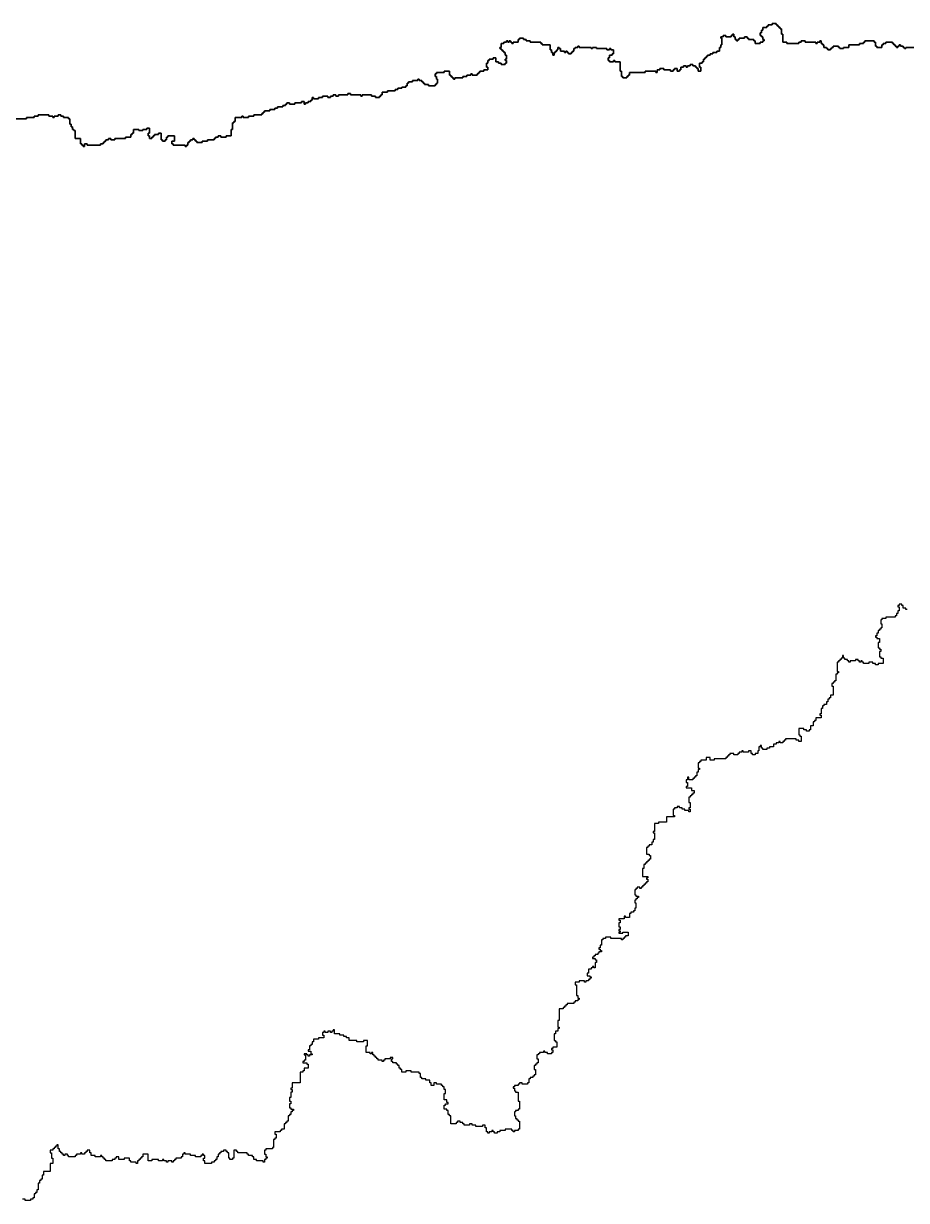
# Model space of a CAD drawing. Header units: inches. Extents: x -98695 to 376223, y 1122520 to 1501782.
# Drawn here: x 273252 to 293847, y 1175329 to 1202783 of the extents above; entities that cross this region are included whole.
import ezdxf

# ---------------------------------------------------------------- set-up
doc = ezdxf.new("R2010")
doc.units = ezdxf.units.IN
doc.header["$MEASUREMENT"] = 0
doc.layers.add('subs1', color=7, linetype='Continuous', true_color=0xc8dcf7)

msp = doc.modelspace()

# ---------------------------------------------------------------- linework, layer by layer
at = {"layer": 'subs1'}
for points in [[(294047, 1202228, 0), (293831, 1202228, 0), (293831, 1202197, 0), (293800, 1202197, 0), (293800, 1202228, 0), (293769, 1202228, 0), (293769, 1202259, 0), (293708, 1202259, 0), (293708, 1202290, 0), (293677, 1202290, 0), (293677, 1202259, 0), (293646, 1202259, 0), (293646, 1202228, 0), (293615, 1202228, 0), (293615, 1202259, 0), (293584, 1202259, 0), (293584, 1202290, 0), (293554, 1202290, 0), (293554, 1202320, 0), (293523, 1202320, 0), (293523, 1202351, 0), (293368, 1202351, 0), (293368, 1202320, 0), (293307, 1202320, 0), (293307, 1202290, 0), (293276, 1202290, 0), (293276, 1202228, 0), (293153, 1202228, 0), (293153, 1202259, 0), (293122, 1202259, 0), (293122, 1202351, 0), (293091, 1202351, 0), (293091, 1202382, 0), (292875, 1202382, 0), (292875, 1202351, 0), (292844, 1202351, 0), (292844, 1202320, 0), (292752, 1202320, 0), (292752, 1202290, 0), (292505, 1202290, 0), (292505, 1202228, 0), (292381, 1202228, 0), (292381, 1202197, 0), (292289, 1202197, 0), (292289, 1202228, 0), (292258, 1202228, 0), (292258, 1202259, 0), (292135, 1202259, 0), (292135, 1202228, 0), (292104, 1202228, 0), (292104, 1202197, 0), (292073, 1202197, 0), (292073, 1202166, 0), (292011, 1202166, 0), (292011, 1202197, 0), (291980, 1202197, 0), (291980, 1202228, 0), (291919, 1202228, 0), (291919, 1202290, 0), (291888, 1202290, 0), (291888, 1202320, 0), (291857, 1202320, 0), (291857, 1202382, 0), (291826, 1202382, 0), (291826, 1202351, 0), (291764, 1202351, 0), (291764, 1202320, 0), (291734, 1202320, 0), (291734, 1202351, 0), (291487, 1202351, 0), (291487, 1202382, 0), (291394, 1202382, 0), (291394, 1202351, 0), (291333, 1202351, 0), (291333, 1202320, 0), (291055, 1202320, 0), (291055, 1202351, 0), (290962, 1202351, 0), (290962, 1202536, 0), (290932, 1202536, 0), (290932, 1202660, 0), (290901, 1202660, 0), (290901, 1202691, 0), (290870, 1202691, 0), (290870, 1202721, 0), (290839, 1202721, 0), (290839, 1202752, 0), (290808, 1202752, 0), (290808, 1202783, 0), (290716, 1202783, 0), (290716, 1202752, 0), (290623, 1202752, 0), (290623, 1202721, 0), (290592, 1202721, 0), (290592, 1202691, 0), (290500, 1202691, 0), (290500, 1202629, 0), (290469, 1202629, 0), (290469, 1202567, 0), (290438, 1202567, 0), (290438, 1202506, 0), (290469, 1202506, 0), (290469, 1202475, 0), (290500, 1202475, 0), (290500, 1202413, 0), (290531, 1202413, 0), (290531, 1202382, 0), (290500, 1202382, 0), (290500, 1202351, 0), (290438, 1202351, 0), (290438, 1202320, 0), (290315, 1202320, 0), (290315, 1202382, 0), (290284, 1202382, 0), (290284, 1202413, 0), (290160, 1202413, 0), (290160, 1202444, 0), (290130, 1202444, 0), (290130, 1202475, 0), (290068, 1202475, 0), (290068, 1202444, 0), (289944, 1202444, 0), (289944, 1202413, 0), (289914, 1202413, 0), (289914, 1202382, 0), (289883, 1202382, 0), (289883, 1202413, 0), (289852, 1202413, 0), (289852, 1202475, 0), (289821, 1202475, 0), (289821, 1202536, 0), (289790, 1202536, 0), (289790, 1202506, 0), (289759, 1202506, 0), (289759, 1202475, 0), (289636, 1202475, 0), (289636, 1202506, 0), (289574, 1202506, 0), (289574, 1202475, 0), (289513, 1202475, 0), (289513, 1202444, 0), (289543, 1202444, 0), (289543, 1202290, 0), (289513, 1202290, 0), (289513, 1202228, 0), (289482, 1202228, 0), (289482, 1202135, 0), (289420, 1202135, 0), (289420, 1202104, 0), (289328, 1202104, 0), (289328, 1202074, 0), (289266, 1202074, 0), (289266, 1202043, 0), (289204, 1202043, 0), (289204, 1202012, 0), (289173, 1202012, 0), (289173, 1201981, 0), (289142, 1201981, 0), (289142, 1201950, 0), (289112, 1201950, 0), (289112, 1201889, 0), (289081, 1201889, 0), (289081, 1201858, 0), (289019, 1201858, 0), (289019, 1201765, 0), (289050, 1201765, 0), (289050, 1201673, 0), (288988, 1201673, 0), (288988, 1201734, 0), (288957, 1201734, 0), (288957, 1201765, 0), (288927, 1201765, 0), (288927, 1201796, 0), (288865, 1201796, 0), (288865, 1201827, 0), (288803, 1201827, 0), (288803, 1201796, 0), (288741, 1201796, 0), (288741, 1201765, 0), (288711, 1201765, 0), (288711, 1201796, 0), (288649, 1201796, 0), (288649, 1201765, 0), (288587, 1201765, 0), (288587, 1201703, 0), (288556, 1201703, 0), (288556, 1201673, 0), (288495, 1201673, 0), (288495, 1201734, 0), (288433, 1201734, 0), (288433, 1201703, 0), (288402, 1201703, 0), (288402, 1201673, 0), (288340, 1201673, 0), (288340, 1201703, 0), (288186, 1201703, 0), (288186, 1201734, 0), (288094, 1201734, 0), (288094, 1201703, 0), (288032, 1201703, 0), (288032, 1201642, 0), (288001, 1201642, 0), (288001, 1201673, 0), (287754, 1201673, 0), (287754, 1201642, 0), (287384, 1201642, 0), (287384, 1201580, 0), (287353, 1201580, 0), (287353, 1201549, 0), (287322, 1201549, 0), (287322, 1201518, 0), (287230, 1201518, 0), (287230, 1201549, 0), (287199, 1201549, 0), (287199, 1201673, 0), (287168, 1201673, 0), (287168, 1201889, 0), (287045, 1201889, 0), (287045, 1201919, 0), (287014, 1201919, 0), (287014, 1201889, 0), (286921, 1201889, 0), (286921, 1201919, 0), (286891, 1201919, 0), (286891, 1201981, 0), (286921, 1201981, 0), (286921, 1202043, 0), (286983, 1202043, 0), (286983, 1202074, 0), (287014, 1202074, 0), (287014, 1202166, 0), (286952, 1202166, 0), (286952, 1202197, 0), (286921, 1202197, 0), (286921, 1202166, 0), (286860, 1202166, 0), (286860, 1202197, 0), (286613, 1202197, 0), (286613, 1202228, 0), (286520, 1202228, 0), (286520, 1202197, 0), (286490, 1202197, 0), (286490, 1202228, 0), (286212, 1202228, 0), (286212, 1202259, 0), (286181, 1202259, 0), (286181, 1202228, 0), (286119, 1202228, 0), (286119, 1202197, 0), (286089, 1202197, 0), (286089, 1202135, 0), (286058, 1202135, 0), (286058, 1202104, 0), (286027, 1202104, 0), (286027, 1202074, 0), (285965, 1202074, 0), (285965, 1202104, 0), (285934, 1202104, 0), (285934, 1202135, 0), (285904, 1202135, 0), (285904, 1202104, 0), (285873, 1202104, 0), (285873, 1202135, 0), (285780, 1202135, 0), (285780, 1202197, 0), (285749, 1202197, 0), (285749, 1202228, 0), (285718, 1202228, 0), (285718, 1202166, 0), (285688, 1202166, 0), (285688, 1202135, 0), (285657, 1202135, 0), (285657, 1202104, 0), (285626, 1202104, 0), (285626, 1202043, 0), (285595, 1202043, 0), (285595, 1202104, 0), (285564, 1202104, 0), (285564, 1202166, 0), (285533, 1202166, 0), (285533, 1202290, 0), (285348, 1202290, 0), (285348, 1202320, 0), (285317, 1202320, 0), (285317, 1202351, 0), (285071, 1202351, 0), (285071, 1202382, 0), (284978, 1202382, 0), (284978, 1202413, 0), (284916, 1202413, 0), (284916, 1202444, 0), (284824, 1202444, 0), (284824, 1202413, 0), (284793, 1202413, 0), (284793, 1202351, 0), (284670, 1202351, 0), (284670, 1202320, 0), (284639, 1202320, 0), (284639, 1202351, 0), (284608, 1202351, 0), (284608, 1202382, 0), (284577, 1202382, 0), (284577, 1202351, 0), (284546, 1202351, 0), (284546, 1202382, 0), (284515, 1202382, 0), (284515, 1202351, 0), (284454, 1202351, 0), (284454, 1202320, 0), (284392, 1202320, 0), (284392, 1202228, 0), (284361, 1202228, 0), (284361, 1202197, 0), (284392, 1202197, 0), (284392, 1202166, 0), (284423, 1202166, 0), (284423, 1202135, 0), (284454, 1202135, 0), (284454, 1202104, 0), (284485, 1202104, 0), (284485, 1202043, 0), (284515, 1202043, 0), (284515, 1201950, 0), (284485, 1201950, 0), (284485, 1201919, 0), (284515, 1201919, 0), (284515, 1201858, 0), (284485, 1201858, 0), (284485, 1201827, 0), (284392, 1201827, 0), (284392, 1201858, 0), (284330, 1201858, 0), (284330, 1201889, 0), (284269, 1201889, 0), (284269, 1201981, 0), (284207, 1201981, 0), (284207, 1201950, 0), (284114, 1201950, 0), (284114, 1201919, 0), (284084, 1201919, 0), (284084, 1201858, 0), (284053, 1201858, 0), (284053, 1201765, 0), (284084, 1201765, 0), (284084, 1201703, 0), (283991, 1201703, 0), (283991, 1201673, 0), (283898, 1201673, 0), (283898, 1201642, 0), (283868, 1201642, 0), (283868, 1201611, 0), (283837, 1201611, 0), (283837, 1201580, 0), (283713, 1201580, 0), (283713, 1201611, 0), (283683, 1201611, 0), (283683, 1201580, 0), (283590, 1201580, 0), (283590, 1201549, 0), (283497, 1201549, 0), (283497, 1201518, 0), (283312, 1201518, 0), (283312, 1201488, 0), (283282, 1201488, 0), (283282, 1201518, 0), (283251, 1201518, 0), (283251, 1201549, 0), (283220, 1201549, 0), (283220, 1201580, 0), (283189, 1201580, 0), (283189, 1201673, 0), (283066, 1201673, 0), (283066, 1201642, 0), (282881, 1201642, 0), (282881, 1201611, 0), (282850, 1201611, 0), (282850, 1201549, 0), (282881, 1201549, 0), (282881, 1201488, 0), (282911, 1201488, 0), (282911, 1201395, 0), (282881, 1201395, 0), (282881, 1201364, 0), (282850, 1201364, 0), (282850, 1201333, 0), (282695, 1201333, 0), (282695, 1201364, 0), (282603, 1201364, 0), (282603, 1201395, 0), (282572, 1201395, 0), (282572, 1201426, 0), (282541, 1201426, 0), (282541, 1201457, 0), (282480, 1201457, 0), (282480, 1201488, 0), (282449, 1201488, 0), (282449, 1201457, 0), (282325, 1201457, 0), (282325, 1201426, 0), (282233, 1201426, 0), (282233, 1201395, 0), (282202, 1201395, 0), (282202, 1201333, 0), (282171, 1201333, 0), (282171, 1201302, 0), (282079, 1201302, 0), (282079, 1201272, 0), (281986, 1201272, 0), (281986, 1201241, 0), (281924, 1201241, 0), (281924, 1201210, 0), (281739, 1201210, 0), (281739, 1201179, 0), (281616, 1201179, 0), (281616, 1201117, 0), (281585, 1201117, 0), (281585, 1201087, 0), (281554, 1201087, 0), (281554, 1201056, 0), (281462, 1201056, 0), (281462, 1201087, 0), (281369, 1201087, 0), (281369, 1201117, 0), (281153, 1201117, 0), (281153, 1201087, 0), (281122, 1201087, 0), (281122, 1201117, 0), (280876, 1201117, 0), (280876, 1201148, 0), (280814, 1201148, 0), (280814, 1201117, 0), (280598, 1201117, 0), (280598, 1201087, 0), (280536, 1201087, 0), (280536, 1201117, 0), (280474, 1201117, 0), (280474, 1201087, 0), (280413, 1201087, 0), (280413, 1201056, 0), (280351, 1201056, 0), (280351, 1201087, 0), (280228, 1201087, 0), (280228, 1201056, 0), (280135, 1201056, 0), (280135, 1201025, 0), (280012, 1201025, 0), (280012, 1201056, 0), (279981, 1201056, 0), (279981, 1200994, 0), (279950, 1200994, 0), (279950, 1200963, 0), (279888, 1200963, 0), (279888, 1200932, 0), (279827, 1200932, 0), (279827, 1200901, 0), (279796, 1200901, 0), (279796, 1200963, 0), (279734, 1200963, 0), (279734, 1200932, 0), (279580, 1200932, 0), (279580, 1200901, 0), (279457, 1200901, 0), (279457, 1200932, 0), (279395, 1200932, 0), (279395, 1200901, 0), (279364, 1200901, 0), (279364, 1200871, 0), (279302, 1200871, 0), (279302, 1200840, 0), (279179, 1200840, 0), (279179, 1200809, 0), (279117, 1200809, 0), (279117, 1200778, 0), (278994, 1200778, 0), (278994, 1200747, 0), (278870, 1200747, 0), (278870, 1200716, 0), (278840, 1200716, 0), (278840, 1200686, 0), (278809, 1200686, 0), (278809, 1200655, 0), (278624, 1200655, 0), (278624, 1200624, 0), (278500, 1200624, 0), (278500, 1200593, 0), (278377, 1200593, 0), (278377, 1200624, 0), (278346, 1200624, 0), (278346, 1200593, 0), (278192, 1200593, 0), (278192, 1200500, 0), (278161, 1200500, 0), (278161, 1200470, 0), (278130, 1200470, 0), (278130, 1200315, 0), (278099, 1200315, 0), (278099, 1200161, 0), (277976, 1200161, 0), (277976, 1200130, 0), (277853, 1200130, 0), (277853, 1200161, 0), (277791, 1200161, 0), (277791, 1200130, 0), (277729, 1200130, 0), (277729, 1200099, 0), (277698, 1200099, 0), (277698, 1200069, 0), (277544, 1200069, 0), (277544, 1200038, 0), (277421, 1200038, 0), (277421, 1200007, 0), (277297, 1200007, 0), (277297, 1200038, 0), (277266, 1200038, 0), (277266, 1200069, 0), (277236, 1200069, 0), (277236, 1200099, 0), (277205, 1200099, 0), (277205, 1200069, 0), (277143, 1200069, 0), (277143, 1200038, 0), (277112, 1200038, 0), (277112, 1200007, 0), (277081, 1200007, 0), (277081, 1199945, 0), (277050, 1199945, 0), (277050, 1199914, 0), (277020, 1199914, 0), (277020, 1199945, 0), (276742, 1199945, 0), (276742, 1199976, 0), (276711, 1199976, 0), (276711, 1200038, 0), (276773, 1200038, 0), (276773, 1200161, 0), (276619, 1200161, 0), (276619, 1200130, 0), (276588, 1200130, 0), (276588, 1200069, 0), (276557, 1200069, 0), (276557, 1200038, 0), (276495, 1200038, 0), (276495, 1200069, 0), (276464, 1200069, 0), (276464, 1200223, 0), (276403, 1200223, 0), (276403, 1200192, 0), (276310, 1200192, 0), (276310, 1200161, 0), (276279, 1200161, 0), (276279, 1200130, 0), (276248, 1200130, 0), (276248, 1200099, 0), (276187, 1200099, 0), (276187, 1200161, 0), (276156, 1200161, 0), (276156, 1200223, 0), (276187, 1200223, 0), (276187, 1200346, 0), (276125, 1200346, 0), (276125, 1200315, 0), (276033, 1200315, 0), (276033, 1200285, 0), (275940, 1200285, 0), (275940, 1200315, 0), (275817, 1200315, 0), (275817, 1200223, 0), (275786, 1200223, 0), (275786, 1200192, 0), (275755, 1200192, 0), (275755, 1200130, 0), (275632, 1200130, 0), (275632, 1200099, 0), (275385, 1200099, 0), (275385, 1200069, 0), (275292, 1200069, 0), (275292, 1200099, 0), (275231, 1200099, 0), (275231, 1200069, 0), (275169, 1200069, 0), (275169, 1200038, 0), (275138, 1200038, 0), (275138, 1200007, 0), (275107, 1200007, 0), (275107, 1199976, 0), (275045, 1199976, 0), (275045, 1199945, 0), (274737, 1199945, 0), (274737, 1199976, 0), (274675, 1199976, 0), (274675, 1199914, 0), (274644, 1199914, 0), (274644, 1199945, 0), (274614, 1199945, 0), (274614, 1199976, 0), (274583, 1199976, 0), (274583, 1200099, 0), (274459, 1200099, 0), (274459, 1200285, 0), (274429, 1200285, 0), (274429, 1200315, 0), (274398, 1200315, 0), (274398, 1200377, 0), (274367, 1200377, 0), (274367, 1200439, 0), (274336, 1200439, 0), (274336, 1200562, 0), (274305, 1200562, 0), (274305, 1200593, 0), (274182, 1200593, 0), (274182, 1200624, 0), (274120, 1200624, 0), (274120, 1200655, 0), (274058, 1200655, 0), (274058, 1200624, 0), (273966, 1200624, 0), (273966, 1200593, 0), (273935, 1200593, 0), (273935, 1200624, 0), (273842, 1200624, 0), (273842, 1200655, 0), (273596, 1200655, 0), (273596, 1200624, 0), (273503, 1200624, 0), (273503, 1200593, 0), (273318, 1200593, 0), (273318, 1200562, 0), (272886, 1200562, 0)], [(272886, 1200562, 0), (273318, 1200562, 0), (273318, 1200593, 0), (273503, 1200593, 0), (273503, 1200624, 0), (273596, 1200624, 0), (273596, 1200655, 0), (273842, 1200655, 0), (273842, 1200624, 0), (273935, 1200624, 0), (273935, 1200593, 0), (273966, 1200593, 0), (273966, 1200624, 0), (274058, 1200624, 0), (274058, 1200655, 0), (274120, 1200655, 0), (274120, 1200624, 0), (274182, 1200624, 0), (274182, 1200593, 0), (274305, 1200593, 0), (274305, 1200562, 0), (274336, 1200562, 0), (274336, 1200439, 0), (274367, 1200439, 0), (274367, 1200377, 0), (274398, 1200377, 0), (274398, 1200315, 0), (274429, 1200315, 0), (274429, 1200285, 0), (274459, 1200285, 0), (274459, 1200099, 0), (274583, 1200099, 0), (274583, 1199976, 0), (274614, 1199976, 0), (274614, 1199945, 0), (274644, 1199945, 0), (274644, 1199914, 0), (274675, 1199914, 0), (274675, 1199976, 0), (274737, 1199976, 0), (274737, 1199945, 0), (275045, 1199945, 0), (275045, 1199976, 0), (275107, 1199976, 0), (275107, 1200007, 0), (275138, 1200007, 0), (275138, 1200038, 0), (275169, 1200038, 0), (275169, 1200069, 0), (275231, 1200069, 0), (275231, 1200099, 0), (275292, 1200099, 0), (275292, 1200069, 0), (275385, 1200069, 0), (275385, 1200099, 0), (275632, 1200099, 0), (275632, 1200130, 0), (275755, 1200130, 0), (275755, 1200192, 0), (275786, 1200192, 0), (275786, 1200223, 0), (275817, 1200223, 0), (275817, 1200315, 0), (275940, 1200315, 0), (275940, 1200285, 0), (276033, 1200285, 0), (276033, 1200315, 0), (276125, 1200315, 0), (276125, 1200346, 0), (276187, 1200346, 0), (276187, 1200223, 0), (276156, 1200223, 0), (276156, 1200161, 0), (276187, 1200161, 0), (276187, 1200099, 0), (276248, 1200099, 0), (276248, 1200130, 0), (276279, 1200130, 0), (276279, 1200161, 0), (276310, 1200161, 0), (276310, 1200192, 0), (276403, 1200192, 0), (276403, 1200223, 0), (276464, 1200223, 0), (276464, 1200069, 0), (276495, 1200069, 0), (276495, 1200038, 0), (276557, 1200038, 0), (276557, 1200069, 0), (276588, 1200069, 0), (276588, 1200130, 0), (276619, 1200130, 0), (276619, 1200161, 0), (276773, 1200161, 0), (276773, 1200038, 0), (276711, 1200038, 0), (276711, 1199976, 0), (276742, 1199976, 0), (276742, 1199945, 0), (277020, 1199945, 0), (277020, 1199914, 0), (277050, 1199914, 0), (277050, 1199945, 0), (277081, 1199945, 0), (277081, 1200007, 0), (277112, 1200007, 0), (277112, 1200038, 0), (277143, 1200038, 0), (277143, 1200069, 0), (277205, 1200069, 0), (277205, 1200099, 0), (277236, 1200099, 0), (277236, 1200069, 0), (277266, 1200069, 0), (277266, 1200038, 0), (277297, 1200038, 0), (277297, 1200007, 0), (277421, 1200007, 0), (277421, 1200038, 0), (277544, 1200038, 0), (277544, 1200069, 0), (277698, 1200069, 0), (277698, 1200099, 0), (277729, 1200099, 0), (277729, 1200130, 0), (277791, 1200130, 0), (277791, 1200161, 0), (277853, 1200161, 0), (277853, 1200130, 0), (277976, 1200130, 0), (277976, 1200161, 0), (278099, 1200161, 0), (278099, 1200315, 0), (278130, 1200315, 0), (278130, 1200470, 0), (278161, 1200470, 0), (278161, 1200500, 0), (278192, 1200500, 0), (278192, 1200593, 0), (278346, 1200593, 0), (278346, 1200624, 0), (278377, 1200624, 0), (278377, 1200593, 0), (278500, 1200593, 0), (278500, 1200624, 0), (278624, 1200624, 0), (278624, 1200655, 0), (278809, 1200655, 0), (278809, 1200686, 0), (278840, 1200686, 0), (278840, 1200716, 0), (278870, 1200716, 0), (278870, 1200747, 0), (278994, 1200747, 0), (278994, 1200778, 0), (279117, 1200778, 0), (279117, 1200809, 0), (279179, 1200809, 0), (279179, 1200840, 0), (279302, 1200840, 0), (279302, 1200871, 0), (279364, 1200871, 0), (279364, 1200901, 0), (279395, 1200901, 0), (279395, 1200932, 0), (279457, 1200932, 0), (279457, 1200901, 0), (279580, 1200901, 0), (279580, 1200932, 0), (279734, 1200932, 0), (279734, 1200963, 0), (279796, 1200963, 0), (279796, 1200901, 0), (279827, 1200901, 0), (279827, 1200932, 0), (279888, 1200932, 0), (279888, 1200963, 0), (279950, 1200963, 0), (279950, 1200994, 0), (279981, 1200994, 0), (279981, 1201056, 0), (280012, 1201056, 0), (280012, 1201025, 0), (280135, 1201025, 0), (280135, 1201056, 0), (280228, 1201056, 0), (280228, 1201087, 0), (280351, 1201087, 0), (280351, 1201056, 0), (280413, 1201056, 0), (280413, 1201087, 0), (280474, 1201087, 0), (280474, 1201117, 0), (280536, 1201117, 0), (280536, 1201087, 0), (280598, 1201087, 0), (280598, 1201117, 0), (280814, 1201117, 0), (280814, 1201148, 0), (280876, 1201148, 0), (280876, 1201117, 0), (281122, 1201117, 0), (281122, 1201087, 0), (281153, 1201087, 0), (281153, 1201117, 0), (281369, 1201117, 0), (281369, 1201087, 0), (281462, 1201087, 0), (281462, 1201056, 0), (281554, 1201056, 0), (281554, 1201087, 0), (281585, 1201087, 0), (281585, 1201117, 0), (281616, 1201117, 0), (281616, 1201179, 0), (281739, 1201179, 0), (281739, 1201210, 0), (281924, 1201210, 0), (281924, 1201241, 0), (281986, 1201241, 0), (281986, 1201272, 0), (282079, 1201272, 0), (282079, 1201302, 0), (282171, 1201302, 0), (282171, 1201333, 0), (282202, 1201333, 0), (282202, 1201395, 0), (282233, 1201395, 0), (282233, 1201426, 0), (282325, 1201426, 0), (282325, 1201457, 0), (282449, 1201457, 0), (282449, 1201488, 0), (282480, 1201488, 0), (282480, 1201457, 0), (282541, 1201457, 0), (282541, 1201426, 0), (282572, 1201426, 0), (282572, 1201395, 0), (282603, 1201395, 0), (282603, 1201364, 0), (282695, 1201364, 0), (282695, 1201333, 0), (282850, 1201333, 0), (282850, 1201364, 0), (282881, 1201364, 0), (282881, 1201395, 0), (282911, 1201395, 0), (282911, 1201488, 0), (282881, 1201488, 0), (282881, 1201549, 0), (282850, 1201549, 0), (282850, 1201611, 0), (282881, 1201611, 0), (282881, 1201642, 0), (283066, 1201642, 0), (283066, 1201673, 0), (283189, 1201673, 0), (283189, 1201580, 0), (283220, 1201580, 0), (283220, 1201549, 0), (283251, 1201549, 0), (283251, 1201518, 0), (283282, 1201518, 0), (283282, 1201488, 0), (283312, 1201488, 0), (283312, 1201518, 0), (283497, 1201518, 0), (283497, 1201549, 0), (283590, 1201549, 0), (283590, 1201580, 0), (283683, 1201580, 0), (283683, 1201611, 0), (283713, 1201611, 0), (283713, 1201580, 0), (283837, 1201580, 0), (283837, 1201611, 0), (283868, 1201611, 0), (283868, 1201642, 0), (283898, 1201642, 0), (283898, 1201673, 0), (283991, 1201673, 0), (283991, 1201703, 0), (284084, 1201703, 0), (284084, 1201765, 0), (284053, 1201765, 0), (284053, 1201858, 0), (284084, 1201858, 0), (284084, 1201919, 0), (284114, 1201919, 0), (284114, 1201950, 0), (284207, 1201950, 0), (284207, 1201981, 0), (284269, 1201981, 0), (284269, 1201889, 0), (284330, 1201889, 0), (284330, 1201858, 0), (284392, 1201858, 0), (284392, 1201827, 0), (284485, 1201827, 0), (284485, 1201858, 0), (284515, 1201858, 0), (284515, 1201919, 0), (284485, 1201919, 0), (284485, 1201950, 0), (284515, 1201950, 0), (284515, 1202043, 0), (284485, 1202043, 0), (284485, 1202104, 0), (284454, 1202104, 0), (284454, 1202135, 0), (284423, 1202135, 0), (284423, 1202166, 0), (284392, 1202166, 0), (284392, 1202197, 0), (284361, 1202197, 0), (284361, 1202228, 0), (284392, 1202228, 0), (284392, 1202320, 0), (284454, 1202320, 0), (284454, 1202351, 0), (284515, 1202351, 0), (284515, 1202382, 0), (284546, 1202382, 0), (284546, 1202351, 0), (284577, 1202351, 0), (284577, 1202382, 0), (284608, 1202382, 0), (284608, 1202351, 0), (284639, 1202351, 0), (284639, 1202320, 0), (284670, 1202320, 0), (284670, 1202351, 0), (284793, 1202351, 0), (284793, 1202413, 0), (284824, 1202413, 0), (284824, 1202444, 0), (284916, 1202444, 0), (284916, 1202413, 0), (284978, 1202413, 0), (284978, 1202382, 0), (285071, 1202382, 0), (285071, 1202351, 0), (285317, 1202351, 0), (285317, 1202320, 0), (285348, 1202320, 0), (285348, 1202290, 0), (285533, 1202290, 0), (285533, 1202166, 0), (285564, 1202166, 0), (285564, 1202104, 0), (285595, 1202104, 0), (285595, 1202043, 0), (285626, 1202043, 0), (285626, 1202104, 0), (285657, 1202104, 0), (285657, 1202135, 0), (285688, 1202135, 0), (285688, 1202166, 0), (285718, 1202166, 0), (285718, 1202228, 0), (285749, 1202228, 0), (285749, 1202197, 0), (285780, 1202197, 0), (285780, 1202135, 0), (285873, 1202135, 0), (285873, 1202104, 0), (285904, 1202104, 0), (285904, 1202135, 0), (285934, 1202135, 0), (285934, 1202104, 0), (285965, 1202104, 0), (285965, 1202074, 0), (286027, 1202074, 0), (286027, 1202104, 0), (286058, 1202104, 0), (286058, 1202135, 0), (286089, 1202135, 0), (286089, 1202197, 0), (286119, 1202197, 0), (286119, 1202228, 0), (286181, 1202228, 0), (286181, 1202259, 0), (286212, 1202259, 0), (286212, 1202228, 0), (286490, 1202228, 0), (286490, 1202197, 0), (286520, 1202197, 0), (286520, 1202228, 0), (286613, 1202228, 0), (286613, 1202197, 0), (286860, 1202197, 0), (286860, 1202166, 0), (286921, 1202166, 0), (286921, 1202197, 0), (286952, 1202197, 0), (286952, 1202166, 0), (287014, 1202166, 0), (287014, 1202074, 0), (286983, 1202074, 0), (286983, 1202043, 0), (286921, 1202043, 0), (286921, 1201981, 0), (286891, 1201981, 0), (286891, 1201919, 0), (286921, 1201919, 0), (286921, 1201889, 0), (287014, 1201889, 0), (287014, 1201919, 0), (287045, 1201919, 0), (287045, 1201889, 0), (287168, 1201889, 0), (287168, 1201673, 0), (287199, 1201673, 0), (287199, 1201549, 0), (287230, 1201549, 0), (287230, 1201518, 0), (287322, 1201518, 0), (287322, 1201549, 0), (287353, 1201549, 0), (287353, 1201580, 0), (287384, 1201580, 0), (287384, 1201642, 0), (287754, 1201642, 0), (287754, 1201673, 0), (288001, 1201673, 0), (288001, 1201642, 0), (288032, 1201642, 0), (288032, 1201703, 0), (288094, 1201703, 0), (288094, 1201734, 0), (288186, 1201734, 0), (288186, 1201703, 0), (288340, 1201703, 0), (288340, 1201673, 0), (288402, 1201673, 0), (288402, 1201703, 0), (288433, 1201703, 0), (288433, 1201734, 0), (288495, 1201734, 0), (288495, 1201673, 0), (288556, 1201673, 0), (288556, 1201703, 0), (288587, 1201703, 0), (288587, 1201765, 0), (288649, 1201765, 0), (288649, 1201796, 0), (288711, 1201796, 0), (288711, 1201765, 0), (288741, 1201765, 0), (288741, 1201796, 0), (288803, 1201796, 0), (288803, 1201827, 0), (288865, 1201827, 0), (288865, 1201796, 0), (288927, 1201796, 0), (288927, 1201765, 0), (288957, 1201765, 0), (288957, 1201734, 0), (288988, 1201734, 0), (288988, 1201673, 0), (289050, 1201673, 0), (289050, 1201765, 0), (289019, 1201765, 0), (289019, 1201858, 0), (289081, 1201858, 0), (289081, 1201889, 0), (289112, 1201889, 0), (289112, 1201950, 0), (289142, 1201950, 0), (289142, 1201981, 0), (289173, 1201981, 0), (289173, 1202012, 0), (289204, 1202012, 0), (289204, 1202043, 0), (289266, 1202043, 0), (289266, 1202074, 0), (289328, 1202074, 0), (289328, 1202104, 0), (289420, 1202104, 0), (289420, 1202135, 0), (289482, 1202135, 0), (289482, 1202228, 0), (289513, 1202228, 0), (289513, 1202290, 0), (289543, 1202290, 0), (289543, 1202444, 0), (289513, 1202444, 0), (289513, 1202475, 0), (289574, 1202475, 0), (289574, 1202506, 0), (289636, 1202506, 0), (289636, 1202475, 0), (289759, 1202475, 0), (289759, 1202506, 0), (289790, 1202506, 0), (289790, 1202536, 0), (289821, 1202536, 0), (289821, 1202475, 0), (289852, 1202475, 0), (289852, 1202413, 0), (289883, 1202413, 0), (289883, 1202382, 0), (289914, 1202382, 0), (289914, 1202413, 0), (289944, 1202413, 0), (289944, 1202444, 0), (290068, 1202444, 0), (290068, 1202475, 0), (290130, 1202475, 0), (290130, 1202444, 0), (290160, 1202444, 0), (290160, 1202413, 0), (290284, 1202413, 0), (290284, 1202382, 0), (290315, 1202382, 0), (290315, 1202320, 0), (290438, 1202320, 0), (290438, 1202351, 0), (290500, 1202351, 0), (290500, 1202382, 0), (290531, 1202382, 0), (290531, 1202413, 0), (290500, 1202413, 0), (290500, 1202475, 0), (290469, 1202475, 0), (290469, 1202506, 0), (290438, 1202506, 0), (290438, 1202567, 0), (290469, 1202567, 0), (290469, 1202629, 0), (290500, 1202629, 0), (290500, 1202691, 0), (290592, 1202691, 0), (290592, 1202721, 0), (290623, 1202721, 0), (290623, 1202752, 0), (290716, 1202752, 0), (290716, 1202783, 0), (290808, 1202783, 0), (290808, 1202752, 0), (290839, 1202752, 0), (290839, 1202721, 0), (290870, 1202721, 0), (290870, 1202691, 0), (290901, 1202691, 0), (290901, 1202660, 0), (290932, 1202660, 0), (290932, 1202536, 0), (290962, 1202536, 0), (290962, 1202351, 0), (291055, 1202351, 0), (291055, 1202320, 0), (291333, 1202320, 0), (291333, 1202351, 0), (291394, 1202351, 0), (291394, 1202382, 0), (291487, 1202382, 0), (291487, 1202351, 0), (291734, 1202351, 0), (291734, 1202320, 0), (291764, 1202320, 0), (291764, 1202351, 0), (291826, 1202351, 0), (291826, 1202382, 0), (291857, 1202382, 0), (291857, 1202320, 0), (291888, 1202320, 0), (291888, 1202290, 0), (291919, 1202290, 0), (291919, 1202228, 0), (291980, 1202228, 0), (291980, 1202197, 0), (292011, 1202197, 0), (292011, 1202166, 0), (292073, 1202166, 0), (292073, 1202197, 0), (292104, 1202197, 0), (292104, 1202228, 0), (292135, 1202228, 0), (292135, 1202259, 0), (292258, 1202259, 0), (292258, 1202228, 0), (292289, 1202228, 0), (292289, 1202197, 0), (292381, 1202197, 0), (292381, 1202228, 0), (292505, 1202228, 0), (292505, 1202290, 0), (292752, 1202290, 0), (292752, 1202320, 0), (292844, 1202320, 0), (292844, 1202351, 0), (292875, 1202351, 0), (292875, 1202382, 0), (293091, 1202382, 0), (293091, 1202351, 0), (293122, 1202351, 0), (293122, 1202259, 0), (293153, 1202259, 0), (293153, 1202228, 0), (293276, 1202228, 0), (293276, 1202290, 0), (293307, 1202290, 0), (293307, 1202320, 0), (293368, 1202320, 0), (293368, 1202351, 0), (293523, 1202351, 0), (293523, 1202320, 0), (293554, 1202320, 0), (293554, 1202290, 0), (293584, 1202290, 0), (293584, 1202259, 0), (293615, 1202259, 0), (293615, 1202228, 0), (293646, 1202228, 0), (293646, 1202259, 0), (293677, 1202259, 0), (293677, 1202290, 0), (293708, 1202290, 0), (293708, 1202259, 0), (293769, 1202259, 0), (293769, 1202228, 0), (293800, 1202228, 0), (293800, 1202197, 0), (293831, 1202197, 0), (293831, 1202228, 0), (294047, 1202228, 0)], [(293862, 1189118, 0), (293831, 1189118, 0), (293831, 1189149, 0), (293769, 1189149, 0), (293769, 1189211, 0), (293739, 1189211, 0), (293739, 1189241, 0), (293677, 1189241, 0), (293677, 1189211, 0), (293646, 1189211, 0), (293646, 1189180, 0), (293677, 1189180, 0), (293677, 1189087, 0), (293646, 1189087, 0), (293646, 1189025, 0), (293615, 1189025, 0), (293615, 1188964, 0), (293584, 1188964, 0), (293584, 1188933, 0), (293368, 1188933, 0), (293368, 1188902, 0), (293276, 1188902, 0), (293276, 1188871, 0), (293245, 1188871, 0), (293245, 1188779, 0), (293276, 1188779, 0), (293276, 1188686, 0), (293245, 1188686, 0), (293245, 1188655, 0), (293214, 1188655, 0), (293214, 1188624, 0), (293183, 1188624, 0), (293183, 1188563, 0), (293153, 1188563, 0), (293153, 1188501, 0), (293122, 1188501, 0), (293122, 1188470, 0), (293153, 1188470, 0), (293153, 1188439, 0), (293214, 1188439, 0), (293214, 1188347, 0), (293183, 1188347, 0), (293183, 1188223, 0), (293214, 1188223, 0), (293214, 1188193, 0), (293245, 1188193, 0), (293245, 1188131, 0), (293214, 1188131, 0), (293214, 1188007, 0), (293245, 1188007, 0), (293245, 1187977, 0), (293307, 1187977, 0), (293307, 1187853, 0), (293183, 1187853, 0), (293183, 1187822, 0), (293122, 1187822, 0), (293122, 1187853, 0), (293060, 1187853, 0), (293060, 1187884, 0), (292967, 1187884, 0), (292967, 1187853, 0), (292844, 1187853, 0), (292844, 1187884, 0), (292813, 1187884, 0), (292813, 1187915, 0), (292782, 1187915, 0), (292782, 1187884, 0), (292752, 1187884, 0), (292752, 1187915, 0), (292721, 1187915, 0), (292721, 1187946, 0), (292659, 1187946, 0), (292659, 1187915, 0), (292536, 1187915, 0), (292536, 1187884, 0), (292505, 1187884, 0), (292505, 1187915, 0), (292474, 1187915, 0), (292474, 1187946, 0), (292412, 1187946, 0), (292412, 1187977, 0), (292381, 1187977, 0), (292381, 1188038, 0), (292351, 1188038, 0), (292351, 1187977, 0), (292320, 1187977, 0), (292320, 1187946, 0), (292289, 1187946, 0), (292289, 1187915, 0), (292258, 1187915, 0), (292258, 1187884, 0), (292227, 1187884, 0), (292227, 1187668, 0), (292258, 1187668, 0), (292258, 1187637, 0), (292227, 1187637, 0), (292227, 1187606, 0), (292196, 1187606, 0), (292196, 1187452, 0), (292165, 1187452, 0), (292165, 1187421, 0), (292135, 1187421, 0), (292135, 1187391, 0), (292104, 1187391, 0), (292104, 1187329, 0), (292135, 1187329, 0), (292135, 1187113, 0), (292073, 1187113, 0), (292073, 1187051, 0), (292042, 1187051, 0), (292042, 1187020, 0), (292011, 1187020, 0), (292011, 1186959, 0), (291980, 1186959, 0), (291980, 1186897, 0), (291919, 1186897, 0), (291919, 1186866, 0), (291888, 1186866, 0), (291888, 1186804, 0), (291857, 1186804, 0), (291857, 1186681, 0), (291826, 1186681, 0), (291826, 1186650, 0), (291857, 1186650, 0), (291857, 1186589, 0), (291734, 1186589, 0), (291734, 1186527, 0), (291703, 1186527, 0), (291703, 1186496, 0), (291672, 1186496, 0), (291672, 1186403, 0), (291610, 1186403, 0), (291610, 1186311, 0), (291579, 1186311, 0), (291579, 1186280, 0), (291518, 1186280, 0), (291518, 1186311, 0), (291456, 1186311, 0), (291456, 1186342, 0), (291333, 1186342, 0), (291333, 1186188, 0), (291363, 1186188, 0), (291363, 1186157, 0), (291394, 1186157, 0), (291394, 1186033, 0), (291333, 1186033, 0), (291333, 1186064, 0), (291271, 1186064, 0), (291271, 1186095, 0), (291024, 1186095, 0), (291024, 1186064, 0), (290993, 1186064, 0), (290993, 1186033, 0), (290962, 1186033, 0), (290962, 1186002, 0), (290901, 1186002, 0), (290901, 1186033, 0), (290870, 1186033, 0), (290870, 1186002, 0), (290808, 1186002, 0), (290808, 1185972, 0), (290746, 1185972, 0), (290746, 1185910, 0), (290654, 1185910, 0), (290654, 1185879, 0), (290592, 1185879, 0), (290592, 1185848, 0), (290500, 1185848, 0), (290500, 1185879, 0), (290469, 1185879, 0), (290469, 1185941, 0), (290438, 1185941, 0), (290438, 1185910, 0), (290407, 1185910, 0), (290407, 1185817, 0), (290376, 1185817, 0), (290376, 1185756, 0), (290315, 1185756, 0), (290315, 1185725, 0), (290253, 1185725, 0), (290253, 1185756, 0), (290222, 1185756, 0), (290222, 1185817, 0), (290160, 1185817, 0), (290160, 1185787, 0), (290037, 1185787, 0), (290037, 1185817, 0), (290006, 1185817, 0), (290006, 1185787, 0), (289944, 1185787, 0), (289944, 1185756, 0), (289914, 1185756, 0), (289914, 1185725, 0), (289821, 1185725, 0), (289821, 1185756, 0), (289729, 1185756, 0), (289729, 1185725, 0), (289698, 1185725, 0), (289698, 1185694, 0), (289667, 1185694, 0), (289667, 1185663, 0), (289636, 1185663, 0), (289636, 1185632, 0), (289358, 1185632, 0), (289358, 1185601, 0), (289266, 1185601, 0), (289266, 1185663, 0), (289173, 1185663, 0), (289173, 1185601, 0), (289050, 1185601, 0), (289050, 1185571, 0), (289019, 1185571, 0), (289019, 1185540, 0), (288988, 1185540, 0), (288988, 1185416, 0), (289019, 1185416, 0), (289019, 1185386, 0), (288988, 1185386, 0), (288988, 1185324, 0), (288957, 1185324, 0), (288957, 1185231, 0), (288927, 1185231, 0), (288927, 1185200, 0), (288896, 1185200, 0), (288896, 1185170, 0), (288865, 1185170, 0), (288865, 1185139, 0), (288772, 1185139, 0), (288772, 1185200, 0), (288741, 1185200, 0), (288741, 1185139, 0), (288711, 1185139, 0), (288711, 1185077, 0), (288741, 1185077, 0), (288741, 1184985, 0), (288711, 1184985, 0), (288711, 1184954, 0), (288834, 1184954, 0), (288834, 1184892, 0), (288896, 1184892, 0), (288896, 1184830, 0), (288865, 1184830, 0), (288865, 1184799, 0), (288834, 1184799, 0), (288834, 1184769, 0), (288803, 1184769, 0), (288803, 1184738, 0), (288772, 1184738, 0), (288772, 1184614, 0), (288803, 1184614, 0), (288803, 1184491, 0), (288772, 1184491, 0), (288772, 1184460, 0), (288803, 1184460, 0), (288803, 1184398, 0), (288772, 1184398, 0), (288772, 1184429, 0), (288680, 1184429, 0), (288680, 1184460, 0), (288618, 1184460, 0), (288618, 1184491, 0), (288556, 1184491, 0), (288556, 1184522, 0), (288495, 1184522, 0), (288495, 1184491, 0), (288433, 1184491, 0), (288433, 1184460, 0), (288402, 1184460, 0), (288402, 1184306, 0), (288433, 1184306, 0), (288433, 1184275, 0), (288248, 1184275, 0), (288248, 1184152, 0), (288063, 1184152, 0), (288063, 1184121, 0), (287970, 1184121, 0), (287970, 1183936, 0), (287939, 1183936, 0), (287939, 1183905, 0), (287970, 1183905, 0), (287970, 1183751, 0), (287939, 1183751, 0), (287939, 1183689, 0), (287909, 1183689, 0), (287909, 1183627, 0), (287847, 1183627, 0), (287847, 1183596, 0), (287816, 1183596, 0), (287816, 1183566, 0), (287785, 1183566, 0), (287785, 1183411, 0), (287847, 1183411, 0), (287847, 1183380, 0), (287878, 1183380, 0), (287878, 1183288, 0), (287847, 1183288, 0), (287847, 1183257, 0), (287816, 1183257, 0), (287816, 1183226, 0), (287785, 1183226, 0), (287785, 1183195, 0), (287754, 1183195, 0), (287754, 1183165, 0), (287724, 1183165, 0), (287724, 1183072, 0), (287693, 1183072, 0), (287693, 1182887, 0), (287816, 1182887, 0), (287816, 1182856, 0), (287785, 1182856, 0), (287785, 1182825, 0), (287816, 1182825, 0), (287816, 1182764, 0), (287785, 1182764, 0), (287785, 1182733, 0), (287754, 1182733, 0), (287754, 1182702, 0), (287724, 1182702, 0), (287724, 1182671, 0), (287693, 1182671, 0), (287693, 1182640, 0), (287662, 1182640, 0), (287662, 1182609, 0), (287631, 1182609, 0), (287631, 1182640, 0), (287569, 1182640, 0), (287569, 1182609, 0), (287538, 1182609, 0), (287538, 1182578, 0), (287508, 1182578, 0), (287508, 1182455, 0), (287538, 1182455, 0), (287538, 1182424, 0), (287600, 1182424, 0), (287600, 1182393, 0), (287569, 1182393, 0), (287569, 1182363, 0), (287538, 1182363, 0), (287538, 1182332, 0), (287508, 1182332, 0), (287508, 1182270, 0), (287538, 1182270, 0), (287538, 1182147, 0), (287508, 1182147, 0), (287508, 1182085, 0), (287477, 1182085, 0), (287477, 1182054, 0), (287415, 1182054, 0), (287415, 1182023, 0), (287384, 1182023, 0), (287384, 1181931, 0), (287292, 1181931, 0), (287292, 1181962, 0), (287261, 1181962, 0), (287261, 1181900, 0), (287137, 1181900, 0), (287137, 1181869, 0), (287168, 1181869, 0), (287168, 1181807, 0), (287137, 1181807, 0), (287137, 1181715, 0), (287168, 1181715, 0), (287168, 1181653, 0), (287137, 1181653, 0), (287137, 1181622, 0), (287168, 1181622, 0), (287168, 1181591, 0), (287137, 1181591, 0), (287137, 1181561, 0), (287230, 1181561, 0), (287230, 1181591, 0), (287353, 1181591, 0), (287353, 1181499, 0), (287292, 1181499, 0), (287292, 1181468, 0), (287261, 1181468, 0), (287261, 1181437, 0), (287230, 1181437, 0), (287230, 1181406, 0), (287199, 1181406, 0), (287199, 1181437, 0), (286952, 1181437, 0), (286952, 1181468, 0), (286829, 1181468, 0), (286829, 1181437, 0), (286767, 1181437, 0), (286767, 1181406, 0), (286736, 1181406, 0), (286736, 1181283, 0), (286706, 1181283, 0), (286706, 1181221, 0), (286675, 1181221, 0), (286675, 1181190, 0), (286706, 1181190, 0), (286706, 1181159, 0), (286736, 1181159, 0), (286736, 1181129, 0), (286675, 1181129, 0), (286675, 1181098, 0), (286644, 1181098, 0), (286644, 1181067, 0), (286582, 1181067, 0), (286582, 1181036, 0), (286551, 1181036, 0), (286551, 1181005, 0), (286520, 1181005, 0), (286520, 1180974, 0), (286582, 1180974, 0), (286582, 1180944, 0), (286613, 1180944, 0), (286613, 1180882, 0), (286582, 1180882, 0), (286582, 1180758, 0), (286551, 1180758, 0), (286551, 1180789, 0), (286520, 1180789, 0), (286520, 1180758, 0), (286490, 1180758, 0), (286490, 1180728, 0), (286428, 1180728, 0), (286428, 1180635, 0), (286397, 1180635, 0), (286397, 1180573, 0), (286459, 1180573, 0), (286459, 1180543, 0), (286490, 1180543, 0), (286490, 1180512, 0), (286459, 1180512, 0), (286459, 1180481, 0), (286428, 1180481, 0), (286428, 1180450, 0), (286366, 1180450, 0), (286366, 1180419, 0), (286335, 1180419, 0), (286335, 1180450, 0), (286212, 1180450, 0), (286212, 1180419, 0), (286119, 1180419, 0), (286119, 1180357, 0), (286150, 1180357, 0), (286150, 1180111, 0), (286181, 1180111, 0), (286181, 1180049, 0), (286212, 1180049, 0), (286212, 1180018, 0), (286181, 1180018, 0), (286181, 1179987, 0), (286119, 1179987, 0), (286119, 1179956, 0), (286089, 1179956, 0), (286089, 1179926, 0), (285934, 1179926, 0), (285934, 1179895, 0), (285904, 1179895, 0), (285904, 1179864, 0), (285873, 1179864, 0), (285873, 1179833, 0), (285842, 1179833, 0), (285842, 1179802, 0), (285749, 1179802, 0), (285749, 1179525, 0), (285718, 1179525, 0), (285718, 1179370, 0), (285749, 1179370, 0), (285749, 1179340, 0), (285718, 1179340, 0), (285718, 1179278, 0), (285657, 1179278, 0), (285657, 1179216, 0), (285626, 1179216, 0), (285626, 1179062, 0), (285657, 1179062, 0), (285657, 1179031, 0), (285688, 1179031, 0), (285688, 1178908, 0), (285595, 1178908, 0), (285595, 1178877, 0), (285564, 1178877, 0), (285564, 1178846, 0), (285595, 1178846, 0), (285595, 1178784, 0), (285564, 1178784, 0), (285564, 1178753, 0), (285472, 1178753, 0), (285472, 1178784, 0), (285410, 1178784, 0), (285410, 1178815, 0), (285379, 1178815, 0), (285379, 1178784, 0), (285287, 1178784, 0), (285287, 1178753, 0), (285256, 1178753, 0), (285256, 1178723, 0), (285225, 1178723, 0), (285225, 1178630, 0), (285256, 1178630, 0), (285256, 1178538, 0), (285225, 1178538, 0), (285225, 1178507, 0), (285194, 1178507, 0), (285194, 1178476, 0), (285163, 1178476, 0), (285163, 1178383, 0), (285194, 1178383, 0), (285194, 1178260, 0), (285163, 1178260, 0), (285163, 1178229, 0), (285132, 1178229, 0), (285132, 1178198, 0), (285071, 1178198, 0), (285071, 1178167, 0), (285040, 1178167, 0), (285040, 1178075, 0), (285009, 1178075, 0), (285009, 1178044, 0), (284886, 1178044, 0), (284886, 1178075, 0), (284824, 1178075, 0), (284824, 1178044, 0), (284793, 1178044, 0), (284793, 1178013, 0), (284701, 1178013, 0), (284701, 1177982, 0), (284670, 1177982, 0), (284670, 1177951, 0), (284701, 1177951, 0), (284701, 1177890, 0), (284731, 1177890, 0), (284731, 1177859, 0), (284793, 1177859, 0), (284793, 1177643, 0), (284824, 1177643, 0), (284824, 1177458, 0), (284793, 1177458, 0), (284793, 1177427, 0), (284731, 1177427, 0), (284731, 1177396, 0), (284701, 1177396, 0), (284701, 1177304, 0), (284731, 1177304, 0), (284731, 1177242, 0), (284762, 1177242, 0), (284762, 1177211, 0), (284793, 1177211, 0), (284793, 1177180, 0), (284824, 1177180, 0), (284824, 1176995, 0), (284793, 1176995, 0), (284793, 1176964, 0), (284701, 1176964, 0), (284701, 1176933, 0), (284670, 1176933, 0), (284670, 1176964, 0), (284639, 1176964, 0), (284639, 1176995, 0), (284485, 1176995, 0), (284485, 1176964, 0), (284361, 1176964, 0), (284361, 1176933, 0), (284300, 1176933, 0), (284300, 1176903, 0), (284238, 1176903, 0), (284238, 1176933, 0), (284207, 1176933, 0), (284207, 1176964, 0), (284176, 1176964, 0), (284176, 1176933, 0), (284114, 1176933, 0), (284114, 1176903, 0), (284084, 1176903, 0), (284084, 1176933, 0), (284053, 1176933, 0), (284053, 1177026, 0), (284022, 1177026, 0), (284022, 1177088, 0), (283960, 1177088, 0), (283960, 1177057, 0), (283806, 1177057, 0), (283806, 1177088, 0), (283713, 1177088, 0), (283713, 1177119, 0), (283652, 1177119, 0), (283652, 1177088, 0), (283528, 1177088, 0), (283528, 1177119, 0), (283497, 1177119, 0), (283497, 1177149, 0), (283436, 1177149, 0), (283436, 1177180, 0), (283374, 1177180, 0), (283374, 1177149, 0), (283343, 1177149, 0), (283343, 1177119, 0), (283220, 1177119, 0), (283220, 1177304, 0), (283189, 1177304, 0), (283189, 1177334, 0), (283158, 1177334, 0), (283158, 1177427, 0), (283127, 1177427, 0), (283127, 1177458, 0), (283066, 1177458, 0), (283066, 1177550, 0), (283096, 1177550, 0), (283096, 1177581, 0), (283158, 1177581, 0), (283158, 1177612, 0), (283127, 1177612, 0), (283127, 1177674, 0), (283066, 1177674, 0), (283066, 1177828, 0), (283096, 1177828, 0), (283096, 1177921, 0), (283066, 1177921, 0), (283066, 1177982, 0), (283035, 1177982, 0), (283035, 1178013, 0), (283004, 1178013, 0), (283004, 1178044, 0), (282881, 1178044, 0), (282881, 1178075, 0), (282819, 1178075, 0), (282819, 1178013, 0), (282757, 1178013, 0), (282757, 1178075, 0), (282726, 1178075, 0), (282726, 1178137, 0), (282634, 1178137, 0), (282634, 1178167, 0), (282541, 1178167, 0), (282541, 1178198, 0), (282510, 1178198, 0), (282510, 1178291, 0), (282480, 1178291, 0), (282480, 1178322, 0), (282294, 1178322, 0), (282294, 1178352, 0), (282171, 1178352, 0), (282171, 1178322, 0), (282079, 1178322, 0), (282079, 1178383, 0), (282048, 1178383, 0), (282048, 1178414, 0), (282017, 1178414, 0), (282017, 1178476, 0), (281986, 1178476, 0), (281986, 1178507, 0), (281955, 1178507, 0), (281955, 1178538, 0), (281863, 1178538, 0), (281863, 1178568, 0), (281832, 1178568, 0), (281832, 1178630, 0), (281863, 1178630, 0), (281863, 1178661, 0), (281801, 1178661, 0), (281801, 1178630, 0), (281678, 1178630, 0), (281678, 1178599, 0), (281647, 1178599, 0), (281647, 1178568, 0), (281616, 1178568, 0), (281616, 1178599, 0), (281523, 1178599, 0), (281523, 1178630, 0), (281492, 1178630, 0), (281492, 1178661, 0), (281462, 1178661, 0), (281462, 1178692, 0), (281431, 1178692, 0), (281431, 1178723, 0), (281400, 1178723, 0), (281400, 1178784, 0), (281369, 1178784, 0), (281369, 1178753, 0), (281338, 1178753, 0), (281338, 1178784, 0), (281246, 1178784, 0), (281246, 1178939, 0), (281277, 1178939, 0), (281277, 1179062, 0), (281184, 1179062, 0), (281184, 1179031, 0), (281030, 1179031, 0), (281030, 1179062, 0), (280845, 1179062, 0), (280845, 1179124, 0), (280783, 1179124, 0), (280783, 1179154, 0), (280721, 1179154, 0), (280721, 1179185, 0), (280629, 1179185, 0), (280629, 1179216, 0), (280505, 1179216, 0), (280505, 1179309, 0), (280474, 1179309, 0), (280474, 1179278, 0), (280444, 1179278, 0), (280444, 1179247, 0), (280413, 1179247, 0), (280413, 1179278, 0), (280351, 1179278, 0), (280351, 1179247, 0), (280289, 1179247, 0), (280289, 1179278, 0), (280259, 1179278, 0), (280259, 1179247, 0), (280228, 1179247, 0), (280228, 1179185, 0), (280259, 1179185, 0), (280259, 1179124, 0), (280135, 1179124, 0), (280135, 1179093, 0), (280012, 1179093, 0), (280012, 1179031, 0), (279981, 1179031, 0), (279981, 1178969, 0), (279950, 1178969, 0), (279950, 1178939, 0), (279919, 1178939, 0), (279919, 1178846, 0), (279888, 1178846, 0), (279888, 1178815, 0), (279950, 1178815, 0), (279950, 1178753, 0), (279981, 1178753, 0), (279981, 1178723, 0), (279919, 1178723, 0), (279919, 1178692, 0), (279888, 1178692, 0), (279888, 1178723, 0), (279858, 1178723, 0), (279858, 1178753, 0), (279796, 1178753, 0), (279796, 1178723, 0), (279827, 1178723, 0), (279827, 1178599, 0), (279796, 1178599, 0), (279796, 1178568, 0), (279765, 1178568, 0), (279765, 1178538, 0), (279858, 1178538, 0), (279858, 1178507, 0), (279888, 1178507, 0), (279888, 1178414, 0), (279796, 1178414, 0), (279796, 1178352, 0), (279765, 1178352, 0), (279765, 1178322, 0), (279703, 1178322, 0), (279703, 1178075, 0), (279518, 1178075, 0), (279518, 1177951, 0), (279487, 1177951, 0), (279487, 1177921, 0), (279518, 1177921, 0), (279518, 1177859, 0), (279487, 1177859, 0), (279487, 1177735, 0), (279457, 1177735, 0), (279457, 1177643, 0), (279487, 1177643, 0), (279487, 1177581, 0), (279457, 1177581, 0), (279457, 1177489, 0), (279487, 1177489, 0), (279487, 1177458, 0), (279549, 1177458, 0), (279549, 1177427, 0), (279518, 1177427, 0), (279518, 1177396, 0), (279487, 1177396, 0), (279487, 1177334, 0), (279457, 1177334, 0), (279457, 1177304, 0), (279426, 1177304, 0), (279426, 1177180, 0), (279395, 1177180, 0), (279395, 1177149, 0), (279364, 1177149, 0), (279364, 1177119, 0), (279333, 1177119, 0), (279333, 1176995, 0), (279271, 1176995, 0), (279271, 1176964, 0), (279241, 1176964, 0), (279241, 1176933, 0), (279117, 1176933, 0), (279117, 1176872, 0), (279148, 1176872, 0), (279148, 1176779, 0), (279117, 1176779, 0), (279117, 1176748, 0), (279086, 1176748, 0), (279086, 1176563, 0), (279056, 1176563, 0), (279056, 1176532, 0), (278901, 1176532, 0), (278901, 1176502, 0), (278870, 1176502, 0), (278870, 1176409, 0), (278901, 1176409, 0), (278901, 1176347, 0), (278932, 1176347, 0), (278932, 1176317, 0), (278901, 1176317, 0), (278901, 1176286, 0), (278870, 1176286, 0), (278870, 1176224, 0), (278840, 1176224, 0), (278840, 1176255, 0), (278685, 1176255, 0), (278685, 1176286, 0), (278624, 1176286, 0), (278624, 1176347, 0), (278593, 1176347, 0), (278593, 1176378, 0), (278500, 1176378, 0), (278500, 1176409, 0), (278469, 1176409, 0), (278469, 1176440, 0), (278254, 1176440, 0), (278254, 1176471, 0), (278223, 1176471, 0), (278223, 1176502, 0), (278161, 1176502, 0), (278161, 1176317, 0), (278130, 1176317, 0), (278130, 1176286, 0), (278068, 1176286, 0), (278068, 1176317, 0), (278038, 1176317, 0), (278038, 1176440, 0), (278007, 1176440, 0), (278007, 1176471, 0), (277976, 1176471, 0), (277976, 1176502, 0), (277914, 1176502, 0), (277914, 1176471, 0), (277853, 1176471, 0), (277853, 1176440, 0), (277822, 1176440, 0), (277822, 1176409, 0), (277791, 1176409, 0), (277791, 1176347, 0), (277760, 1176347, 0), (277760, 1176286, 0), (277729, 1176286, 0), (277729, 1176255, 0), (277698, 1176255, 0), (277698, 1176224, 0), (277637, 1176224, 0), (277637, 1176193, 0), (277482, 1176193, 0), (277482, 1176255, 0), (277452, 1176255, 0), (277452, 1176317, 0), (277482, 1176317, 0), (277482, 1176378, 0), (277452, 1176378, 0), (277452, 1176409, 0), (277421, 1176409, 0), (277421, 1176378, 0), (277390, 1176378, 0), (277390, 1176347, 0), (277266, 1176347, 0), (277266, 1176378, 0), (277143, 1176378, 0), (277143, 1176409, 0), (277020, 1176409, 0), (277020, 1176440, 0), (276989, 1176440, 0), (276989, 1176409, 0), (276958, 1176409, 0), (276958, 1176347, 0), (276927, 1176347, 0), (276927, 1176317, 0), (276804, 1176317, 0), (276804, 1176286, 0), (276773, 1176286, 0), (276773, 1176255, 0), (276742, 1176255, 0), (276742, 1176224, 0), (276711, 1176224, 0), (276711, 1176255, 0), (276619, 1176255, 0), (276619, 1176224, 0), (276588, 1176224, 0), (276588, 1176255, 0), (276526, 1176255, 0), (276526, 1176286, 0), (276495, 1176286, 0), (276495, 1176255, 0), (276403, 1176255, 0), (276403, 1176286, 0), (276248, 1176286, 0), (276248, 1176255, 0), (276156, 1176255, 0), (276156, 1176409, 0), (276033, 1176409, 0), (276033, 1176347, 0), (276002, 1176347, 0), (276002, 1176317, 0), (275971, 1176317, 0), (275971, 1176286, 0), (275940, 1176286, 0), (275940, 1176255, 0), (275909, 1176255, 0), (275909, 1176193, 0), (275878, 1176193, 0), (275878, 1176224, 0), (275755, 1176224, 0), (275755, 1176255, 0), (275724, 1176255, 0), (275724, 1176317, 0), (275601, 1176317, 0), (275601, 1176286, 0), (275477, 1176286, 0), (275477, 1176347, 0), (275416, 1176347, 0), (275416, 1176317, 0), (275385, 1176317, 0), (275385, 1176286, 0), (275323, 1176286, 0), (275323, 1176255, 0), (275169, 1176255, 0), (275169, 1176286, 0), (275138, 1176286, 0), (275138, 1176317, 0), (275107, 1176317, 0), (275107, 1176347, 0), (275076, 1176347, 0), (275076, 1176378, 0), (275045, 1176378, 0), (275045, 1176347, 0), (274922, 1176347, 0), (274922, 1176378, 0), (274830, 1176378, 0), (274830, 1176440, 0), (274799, 1176440, 0), (274799, 1176502, 0), (274737, 1176502, 0), (274737, 1176471, 0), (274706, 1176471, 0), (274706, 1176440, 0), (274675, 1176440, 0), (274675, 1176409, 0), (274614, 1176409, 0), (274614, 1176440, 0), (274583, 1176440, 0), (274583, 1176409, 0), (274490, 1176409, 0), (274490, 1176378, 0), (274459, 1176378, 0), (274459, 1176347, 0), (274305, 1176347, 0), (274305, 1176378, 0), (274274, 1176378, 0), (274274, 1176409, 0), (274213, 1176409, 0), (274213, 1176378, 0), (274182, 1176378, 0), (274182, 1176409, 0), (274151, 1176409, 0), (274151, 1176440, 0), (274120, 1176440, 0), (274120, 1176471, 0), (274089, 1176471, 0), (274089, 1176532, 0), (274058, 1176532, 0), (274058, 1176625, 0), (274028, 1176625, 0), (274028, 1176594, 0), (273997, 1176594, 0), (273997, 1176563, 0), (273966, 1176563, 0), (273966, 1176532, 0), (273935, 1176532, 0), (273935, 1176502, 0), (273873, 1176502, 0), (273873, 1176440, 0), (273904, 1176440, 0), (273904, 1176317, 0), (273935, 1176317, 0), (273935, 1176193, 0), (273873, 1176193, 0), (273873, 1176008, 0), (273719, 1176008, 0), (273719, 1175916, 0), (273688, 1175916, 0), (273688, 1175823, 0), (273657, 1175823, 0), (273657, 1175792, 0), (273626, 1175792, 0), (273626, 1175730, 0), (273596, 1175730, 0), (273596, 1175576, 0), (273565, 1175576, 0), (273565, 1175515, 0), (273534, 1175515, 0), (273534, 1175484, 0), (273503, 1175484, 0), (273503, 1175391, 0), (273472, 1175391, 0), (273472, 1175360, 0), (273411, 1175360, 0), (273411, 1175329, 0), (273287, 1175329, 0), (273287, 1175360, 0), (273225, 1175360, 0)]]:
    msp.add_polyline3d(points, dxfattribs=at)

doc.saveas('drawing.dxf')
